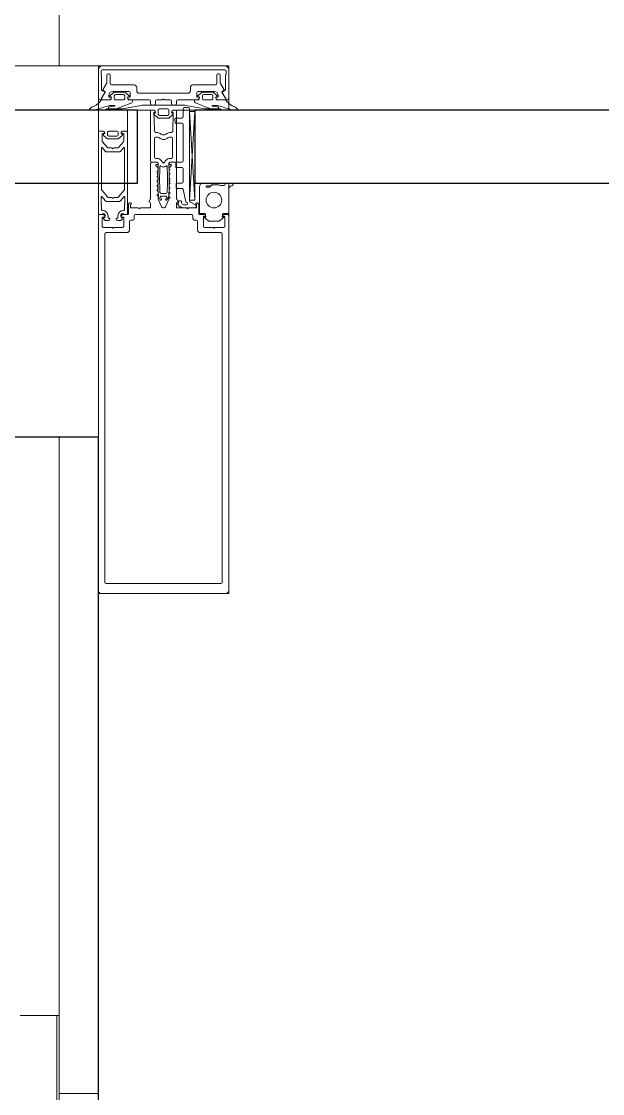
# Model space of a CAD drawing. Header units: millimetres. Extents: x 90978 to 295199, y -4084 to 97293.
# Drawn here: x 191725.3 to 191948.3, y 33769.2 to 34180.8 of the extents above; entities that cross this region are included whole.
import ezdxf

# ---------------------------------------------------------------- set-up
doc = ezdxf.new("R2010")
doc.units = ezdxf.units.MM
doc.header["$MEASUREMENT"] = 0
for name, color, linetype, lineweight in [('CSM-STL-XX-ZZ-M3-A-XXXX-00001_detached _19_04_21__rvt-1-Level 0$0$A-DETL-GENF', 7, 'CONTINUOUS', 9), ('CSM-STL-XX-ZZ-M3-A-XXXX-00001_detached _19_04_21__rvt-1-Level 0$0$A-GLAZ-CURT', 7, 'CONTINUOUS', 9), ('CSM-STL-XX-ZZ-M3-A-XXXX-00001_detached _19_04_21__rvt-1-Level 0$0$A-GLAZ-CWMG', 7, 'CONTINUOUS', 9), ('CSM-STL-XX-ZZ-M3-A-XXXX-00001_detached _19_04_21__rvt-1-Level 0$0$A-WALL', 7, 'CONTINUOUS', 9), ('CSM-STL-XX-ZZ-M3-A-XXXX-00001_detached _19_04_21__rvt-1-Level 0$0$I-WALL', 7, 'CONTINUOUS', 9)]:
    doc.layers.add(name, color=color, linetype=linetype, lineweight=lineweight)

msp = doc.modelspace()

# ---------------------------------------------------------------- linework, layer by layer
at = {"layer": 'CSM-STL-XX-ZZ-M3-A-XXXX-00001_detached _19_04_21__rvt-1-Level 0$0$A-DETL-GENF', "extrusion": (0, 0, -1)}
for p, q in [((191754.83, 34162.23), (191754.83, 34151.23)), ((191755.83, 34160.38), (191755.83, 34161.73)), ((191756.03, 34154.51), (191756.03, 34160.03)), ((191803.33, 34163.73), (191756.33, 34163.73)), ((191756.33, 34162.23), (191760.53, 34162.23)), ((191758.03, 34157.26), (191758.03, 34160.22)), ((191758.53, 34160.72), (191758.83, 34160.72)), ((191759.33, 34160.22), (191759.33, 34156.92)), ((191760.53, 34162.23), (191802.63, 34162.23)), ((191800.33, 34156.92), (191800.33, 34160.22)), ((191800.83, 34160.72), (191801.13, 34160.72)), ((191801.63, 34160.22), (191801.63, 34157.26)), ((191802.63, 34162.23), (191803.33, 34162.23)), ((191803.63, 34160.03), (191803.63, 34154.6)), ((191803.83, 34161.73), (191803.83, 34160.38)), ((191804.83, 34151.23), (191804.83, 34162.23)), ((191756.56, 34154.57), (191757.96, 34157.01)), ((191759.83, 34156.42), (191768.53, 34156.42)), ((191791.13, 34156.42), (191799.83, 34156.42)), ((191801.7, 34157.01), (191803.11, 34154.57)), ((191755.86, 34151.03), (191757.4, 34153.62)), ((191755.89, 34150.84), (191757.24, 34153.55)), ((191757.15, 34153.82), (191756.14, 34154.33)), ((191757.33, 34153.9), (191756.63, 34154.3)), ((191758.83, 34152.42), (191758.83, 34151.92)), ((191759.48, 34151.85), (191759.03, 34151.72)), ((191759.33, 34152.37), (191760.83, 34153.71)), ((191759.68, 34151.81), (191759.48, 34151.85)), ((191759.68, 34150.91), (191759.68, 34151.81)), ((191766.53, 34153.92), (191760.33, 34153.92)), ((191760.83, 34153.71), (191765.04, 34153.71)), ((191760.93, 34152.21), (191760.93, 34151.21)), ((191764.43, 34152.71), (191761.43, 34152.71)), ((191764.93, 34151.21), (191764.93, 34152.21)), ((191765.04, 34153.71), (191766.53, 34152.37)), ((191766.38, 34151.85), (191766.18, 34151.81)), ((191766.18, 34151.81), (191766.18, 34150.91)), ((191766.83, 34151.72), (191766.38, 34151.85)), ((191767.03, 34151.92), (191767.03, 34153.42)), ((191769.53, 34155.42), (191769.53, 34154.22)), ((191770.53, 34153.22), (191779.83, 34153.22)), ((191779.83, 34153.22), (191789.13, 34153.22)), ((191790.13, 34154.22), (191790.13, 34155.42)), ((191792.63, 34153.42), (191792.63, 34151.92)), ((191792.83, 34151.72), (191793.28, 34151.85)), ((191799.33, 34153.92), (191793.13, 34153.92)), ((191794.63, 34153.71), (191793.13, 34152.37)), ((191793.28, 34151.85), (191793.48, 34151.81)), ((191793.48, 34151.81), (191793.48, 34150.91)), ((191798.84, 34153.71), (191794.63, 34153.71)), ((191794.73, 34151.21), (191794.73, 34152.21)), ((191795.23, 34152.71), (191798.23, 34152.71)), ((191798.73, 34152.21), (191798.73, 34151.21)), ((191800.33, 34152.37), (191798.84, 34153.71)), ((191799.98, 34151.81), (191800.18, 34151.85)), ((191799.98, 34150.91), (191799.98, 34151.81)), ((191800.18, 34151.85), (191800.63, 34151.72)), ((191800.83, 34151.92), (191800.83, 34152.42)), ((191802.26, 34153.62), (191803.8, 34151.03)), ((191803.03, 34154.3), (191802.33, 34153.9)), ((191802.42, 34153.56), (191803.78, 34150.84)), ((191803.53, 34154.43), (191802.49, 34153.83)), ((191755.33, 34150.73), (191755.71, 34150.73)), ((191758.86, 34150.72), (191756.03, 34150.72)), ((191756.23, 34150.71), (191759.48, 34150.71)), ((191758.97, 34147.98), (191761.06, 34148.32)), ((191761.02, 34148.51), (191759.26, 34148.51)), ((191761.43, 34150.71), (191764.43, 34150.71)), ((191767.62, 34149.59), (191763.73, 34148.01)), ((191771.24, 34148.56), (191764.02, 34147.29)), ((191766.38, 34150.71), (191767.93, 34150.71)), ((191774.33, 34150.72), (191767.01, 34150.72)), ((191767.93, 34150.71), (191767.93, 34150.05)), ((191779.83, 34148.71), (191772.98, 34148.71)), ((191774.83, 34149.22), (191774.83, 34150.22)), ((191776.23, 34148.72), (191775.33, 34148.72)), ((191776.73, 34150.22), (191776.73, 34149.22)), ((191779.53, 34150.72), (191777.23, 34150.72)), ((191786.69, 34148.71), (191779.83, 34148.71)), ((191782.43, 34150.72), (191780.13, 34150.72)), ((191782.93, 34149.22), (191782.93, 34150.22)), ((191784.33, 34148.72), (191783.43, 34148.72)), ((191784.83, 34150.22), (191784.83, 34149.22)), ((191792.66, 34150.72), (191785.33, 34150.72)), ((191789.33, 34147.72), (191787.83, 34147.72)), ((191795.64, 34147.29), (191788.42, 34148.56)), ((191791.73, 34150.71), (191791.73, 34150.05)), ((191793.28, 34150.71), (191791.73, 34150.71)), ((191792.04, 34149.59), (191795.93, 34148.01)), ((191798.23, 34150.71), (191795.23, 34150.71)), ((191800.69, 34147.98), (191798.61, 34148.32)), ((191798.64, 34148.51), (191800.4, 34148.51)), ((191803.43, 34150.71), (191800.18, 34150.71)), ((191803.63, 34150.72), (191800.81, 34150.72)), ((191803.96, 34150.73), (191804.33, 34150.73)), ((191752.64, 34146.71), (191751.67, 34146.71)), ((191754.83, 34146.73), (191766.03, 34146.73)), ((191754.83, 34138.73), (191754.83, 34146.73)), ((191763.16, 34147.21), (191758.03, 34147.21)), ((191758.03, 34146.71), (191774.83, 34146.71)), ((191766.03, 34146.73), (191766.03, 34142.73)), ((191774.83, 34146.71), (191776.18, 34146.71)), ((191774.83, 34136.87), (191774.83, 34146.52)), ((191775.03, 34146.72), (191775.91, 34146.72)), ((191776.13, 34145.82), (191776.31, 34139.22)), ((191776.58, 34145.82), (191776.13, 34145.82)), ((191776.24, 34145.05), (191777.83, 34143.71)), ((191776.58, 34145.61), (191776.38, 34145.57)), ((191776.58, 34146.31), (191776.58, 34145.61)), ((191777.83, 34145.21), (191777.83, 34146.81)), ((191777.83, 34143.71), (191781.83, 34143.71)), ((191778.33, 34147.31), (191779.83, 34147.31)), ((191781.33, 34144.71), (191778.33, 34144.71)), ((191779.83, 34147.31), (191781.33, 34147.31)), ((191781.83, 34146.81), (191781.83, 34145.21)), ((191781.83, 34143.71), (191783.42, 34145.05)), ((191783.08, 34145.61), (191783.08, 34146.31)), ((191783.53, 34145.82), (191783.08, 34145.82)), ((191783.28, 34145.57), (191783.08, 34145.61)), ((191783.34, 34138.71), (191783.53, 34145.82)), ((191783.48, 34146.71), (191784.83, 34146.71)), ((191783.75, 34146.72), (191784.63, 34146.72)), ((191784.23, 34143.52), (191784.26, 34141.92)), ((191786.83, 34143.72), (191784.43, 34143.72)), ((191784.83, 34146.71), (191801.63, 34146.71)), ((191784.83, 34146.52), (191784.83, 34127.22)), ((191787.33, 34147.22), (191787.33, 34144.22)), ((191789.83, 34112.22), (191789.83, 34147.22)), ((191791.83, 34146.22), (191789.83, 34112.22)), ((191789.83, 34146.22), (191791.83, 34112.22)), ((191791.83, 34146.22), (191789.83, 34146.22)), ((191789.83, 34146.22), (191789.83, 34112.22)), ((191791.83, 34112.22), (191791.83, 34146.22)), ((191801.63, 34147.21), (191796.51, 34147.21)), ((191807.02, 34146.71), (191807.99, 34146.71)), ((191766.03, 34142.73), (191766.03, 34138.73)), ((191784.46, 34141.72), (191786.83, 34141.72)), ((191787.33, 34141.22), (191787.33, 34127.22)), ((191756.73, 34138.73), (191754.83, 34138.73)), ((191754.83, 34106.93), (191754.83, 34138.23)), ((191755.33, 34138.73), (191756.33, 34138.73)), ((191756.33, 34137.53), (191756.33, 34134.73)), ((191757.13, 34137.73), (191756.53, 34137.73)), ((191758.38, 34135.73), (191756.79, 34137.07)), ((191756.93, 34137.6), (191757.13, 34137.73)), ((191757.13, 34137.63), (191757.13, 34138.33)), ((191758.38, 34138.23), (191758.38, 34137.23)), ((191762.38, 34135.73), (191758.38, 34135.73)), ((191760.38, 34138.73), (191758.88, 34138.73)), ((191758.88, 34136.73), (191761.88, 34136.73)), ((191761.88, 34138.73), (191760.38, 34138.73)), ((191762.38, 34137.23), (191762.38, 34138.23)), ((191763.98, 34137.07), (191762.38, 34135.73)), ((191763.73, 34137.73), (191763.63, 34138.33)), ((191763.63, 34137.63), (191763.84, 34137.6)), ((191764.33, 34137.73), (191763.73, 34137.73)), ((191766.03, 34138.73), (191764.03, 34138.73)), ((191764.53, 34138.73), (191765.53, 34138.73)), ((191764.53, 34134.92), (191764.53, 34137.53)), ((191766.03, 34138.23), (191766.03, 34106.93)), ((191774.83, 34127.22), (191774.83, 34136.87)), ((191776.31, 34139.22), (191776.32, 34138.71)), ((191776.33, 34135.92), (191776.33, 34128.72)), ((191776.82, 34138.22), (191777.19, 34138.22)), ((191777.01, 34136.42), (191776.83, 34136.42)), ((191777.19, 34136.42), (191777.01, 34136.42)), ((191782.48, 34138.22), (191782.84, 34138.22)), ((191782.83, 34136.42), (191782.48, 34136.42)), ((191783.33, 34128.72), (191783.33, 34135.92)), ((191756.03, 34132.21), (191756.03, 34116.2)), ((191756.33, 34134.73), (191758.28, 34132.41)), ((191757.58, 34130.91), (191756.39, 34132.34)), ((191758.66, 34132.23), (191760.13, 34132.23)), ((191760.73, 34132.23), (191762.2, 34132.23)), ((191762.58, 34132.41), (191764.41, 34134.59)), ((191764.48, 34132.34), (191763.28, 34130.91)), ((191764.83, 34124.2), (191764.83, 34132.21)), ((191762.9, 34130.73), (191757.96, 34130.73)), ((191776.83, 34128.22), (191777.3, 34128.22)), ((191778.83, 34127.51), (191779.68, 34126.49)), ((191779.99, 34126.49), (191780.84, 34127.51)), ((191782.37, 34128.22), (191782.83, 34128.22)), ((191764.83, 34116.2), (191764.83, 34124.2)), ((191774.83, 34126.22), (191774.83, 34112.85)), ((191777.3, 34126.72), (191775.33, 34126.72)), ((191775.33, 34126.72), (191777.3, 34126.72)), ((191776.89, 34125.36), (191776.83, 34125.62)), ((191777.59, 34124.67), (191776.89, 34125.36)), ((191777.03, 34125.82), (191777.53, 34125.82)), ((191777.23, 34123.12), (191777.63, 34123.35)), ((191777.63, 34122.89), (191777.23, 34123.12)), ((191777.73, 34126.02), (191777.73, 34126.22)), ((191777.73, 34123.53), (191777.73, 34124.32)), ((191781.93, 34126.22), (191781.93, 34126.02)), ((191781.93, 34123.62), (191782.01, 34122.47)), ((191782.03, 34124.25), (191782.43, 34124.02)), ((191782.43, 34124.02), (191782.03, 34123.79)), ((191782.83, 34125.51), (191782.04, 34124.63)), ((191782.13, 34125.82), (191782.63, 34125.82)), ((191784.33, 34126.72), (191782.36, 34126.72)), ((191782.43, 34126.72), (191784.33, 34126.72)), ((191784.53, 34126.52), (191784.56, 34124.92)), ((191786.83, 34126.72), (191784.73, 34126.72)), ((191784.76, 34124.72), (191786.83, 34124.72)), ((191784.83, 34112.85), (191784.83, 34126.22)), ((191787.33, 34124.22), (191787.33, 34119.22)), ((191777.23, 34121.32), (191777.63, 34121.55)), ((191777.63, 34121.09), (191777.23, 34121.32)), ((191777.23, 34119.52), (191777.63, 34119.75)), ((191777.63, 34119.29), (191777.23, 34119.52)), ((191777.64, 34121.8), (191777.46, 34122.12)), ((191777.64, 34119.11), (191777.46, 34119.42)), ((191777.63, 34119.75), (191777.63, 34120.22)), ((191777.73, 34122.72), (191777.64, 34121.8)), ((191777.73, 34118.13), (191777.64, 34119.11)), ((191777.73, 34119.93), (191777.73, 34120.92)), ((191782.02, 34121.8), (191781.93, 34120.83)), ((191782.03, 34119.11), (191781.93, 34120.02)), ((191782.21, 34122.12), (191782.02, 34121.8)), ((191782.43, 34122.22), (191782.03, 34121.99)), ((191782.03, 34120.65), (191782.43, 34120.42)), ((191782.43, 34120.42), (191782.03, 34120.19)), ((191782.03, 34120.19), (191782.03, 34119.75)), ((191782.21, 34119.42), (191782.03, 34119.11)), ((191782.03, 34118.85), (191782.43, 34118.62)), ((191782.13, 34122.4), (191782.43, 34122.22)), ((191756.1, 34116.01), (191758.28, 34113.41)), ((191762.58, 34113.41), (191764.76, 34116.01)), ((191777.23, 34117.72), (191777.63, 34117.95)), ((191777.63, 34117.49), (191777.23, 34117.72)), ((191777.23, 34115.92), (191777.63, 34116.15)), ((191777.63, 34115.69), (191777.23, 34115.92)), ((191777.73, 34116.33), (191777.73, 34117.32)), ((191777.73, 34114.53), (191777.73, 34115.52)), ((191778.95, 34114.72), (191779.83, 34114.72)), ((191779.83, 34114.72), (191780.71, 34114.72)), ((191781.93, 34118.22), (191781.93, 34117.23)), ((191781.93, 34116.42), (191781.93, 34115.43)), ((191782.43, 34118.62), (191782.03, 34118.39)), ((191782.03, 34117.05), (191782.43, 34116.82)), ((191782.43, 34116.82), (191782.03, 34116.59)), ((191782.03, 34115.25), (191782.43, 34115.02)), ((191782.43, 34115.02), (191782.03, 34114.79)), ((191784.67, 34118.52), (191784.7, 34116.92)), ((191786.83, 34118.72), (191784.87, 34118.72)), ((191784.9, 34116.72), (191786.83, 34116.72)), ((191787.32, 34116.33), (191788.34, 34111.64)), ((191793.63, 34107.13), (191793.63, 34117.23)), ((191795.13, 34118.73), (191797.91, 34118.73)), ((191797.91, 34117.73), (191796.48, 34117.73)), ((191796.48, 34117.23), (191797.41, 34117.23)), ((191799.23, 34118.13), (191800.53, 34118.13)), ((191801.59, 34117.83), (191803.03, 34117.83)), ((191803.53, 34118.74), (191806.01, 34118.74)), ((191803.53, 34118.33), (191803.53, 34118.74)), ((191804.83, 34116.27), (191804.83, 34107.13)), ((191755.83, 34113.45), (191755.83, 34110.79)), ((191757.58, 34111.91), (191756.19, 34113.57)), ((191762.9, 34111.73), (191757.96, 34111.73)), ((191758.66, 34113.23), (191760.13, 34113.23)), ((191760.73, 34113.23), (191762.2, 34113.23)), ((191764.68, 34113.57), (191763.28, 34111.91)), ((191765.03, 34110.79), (191765.03, 34113.45)), ((191766.7, 34111.05), (191766.42, 34110.65)), ((191767.22, 34110.4), (191767.36, 34110.59)), ((191774.76, 34112.6), (191774.26, 34111.72)), ((191774.43, 34111.42), (191774.63, 34111.42)), ((191774.83, 34111.22), (191774.83, 34109.42)), ((191777.23, 34114.12), (191777.63, 34114.35)), ((191777.63, 34113.89), (191777.23, 34114.12)), ((191777.84, 34113.63), (191777.73, 34112.78)), ((191778.91, 34109.84), (191777.77, 34112.59)), ((191778.58, 34112.35), (191777.84, 34113.63)), ((191778.62, 34113.44), (191779.02, 34112.58)), ((191780.86, 34113.72), (191778.8, 34113.72)), ((191780.64, 34112.58), (191781.05, 34113.44)), ((191781.89, 34112.59), (191780.76, 34109.84)), ((191781.83, 34113.63), (191781.09, 34112.35)), ((191781.93, 34114.62), (191781.83, 34113.63)), ((191782.03, 34113.45), (191782.43, 34113.22)), ((191782.43, 34113.22), (191782.03, 34112.99)), ((191784.83, 34109.42), (191784.83, 34111.22)), ((191785.41, 34111.72), (191784.9, 34112.6)), ((191785.03, 34111.42), (191785.23, 34111.42)), ((191785.53, 34111.72), (191785.53, 34110.92)), ((191786.53, 34111.92), (191785.73, 34111.92)), ((191786.73, 34111.22), (191786.73, 34111.72)), ((191788.62, 34111.29), (191788.85, 34111.19)), ((191789.83, 34112.22), (191791.83, 34112.22)), ((191792.06, 34110.46), (191790.41, 34111.23)), ((191792.3, 34110.59), (191792.44, 34110.4)), ((191793.24, 34110.65), (191792.96, 34111.05)), ((191755.87, 34106.75), (191755.03, 34106.73)), ((191756.36, 34106.72), (191755.33, 34106.72)), ((191756.55, 34106.99), (191755.87, 34106.75)), ((191756.03, 34110.45), (191756.03, 34108.43)), ((191756.23, 34108.23), (191756.53, 34108.23)), ((191765.07, 34106.73), (191764.32, 34106.99)), ((191764.33, 34108.23), (191764.63, 34108.23)), ((191766.13, 34106.72), (191764.51, 34106.72)), ((191764.83, 34108.43), (191764.83, 34110.45)), ((191765.83, 34106.73), (191765.07, 34106.73)), ((191766.33, 34110.36), (191766.33, 34106.92)), ((191767.13, 34109.42), (191767.13, 34110.11)), ((191770.28, 34109.22), (191767.33, 34109.22)), ((191769.03, 34106.72), (191779.83, 34106.72)), ((191774.63, 34109.22), (191770.88, 34109.22)), ((191779.83, 34106.72), (191785.23, 34106.72)), ((191788.78, 34109.22), (191785.03, 34109.22)), ((191785.23, 34106.72), (191790.63, 34106.72)), ((191788.68, 34110.42), (191787.53, 34110.42)), ((191787.8, 34109.22), (191791.78, 34109.22)), ((191792.33, 34109.22), (191789.38, 34109.22)), ((191792.53, 34110.11), (191792.53, 34109.42)), ((191793.33, 34106.92), (191793.33, 34110.36)), ((191795.16, 34106.72), (191793.53, 34106.72)), ((191795.53, 34107.13), (191793.63, 34107.13)), ((191795.93, 34106.09), (191795.93, 34106.73)), ((191802.43, 34106.09), (191802.43, 34106.73)), ((191804.83, 34107.13), (191802.83, 34107.13)), ((191804.33, 34106.72), (191803.31, 34106.72)), ((191754.83, 34106.22), (191754.83, 34094.05)), ((191756.33, 34102.22), (191756.33, 34105.52)), ((191756.53, 34105.72), (191757.13, 34105.72)), ((191757.43, 34104.33), (191756.91, 34104.94)), ((191757.27, 34105.58), (191757.41, 34106.23)), ((191758.68, 34104.33), (191757.43, 34104.33)), ((191758.53, 34106.23), (191758.53, 34105.43)), ((191758.73, 34105.23), (191758.98, 34105.23)), ((191759.18, 34105.03), (191759.18, 34104.83)), ((191761.68, 34104.83), (191761.68, 34105.03)), ((191761.88, 34105.23), (191762.13, 34105.23)), ((191763.43, 34104.33), (191762.18, 34104.33)), ((191762.33, 34105.43), (191762.33, 34106.23)), ((191763.96, 34104.94), (191763.43, 34104.33)), ((191763.45, 34106.23), (191763.6, 34105.58)), ((191763.73, 34105.72), (191764.33, 34105.72)), ((191764.53, 34105.52), (191764.53, 34102.22)), ((191766.73, 34100.72), (191766.73, 34104.02)), ((191767.23, 34104.52), (191768.03, 34104.52)), ((191768.53, 34105.02), (191768.53, 34106.22)), ((191791.13, 34106.22), (191791.13, 34105.02)), ((191791.63, 34104.52), (191792.43, 34104.52)), ((191792.93, 34104.02), (191792.93, 34100.72)), ((191795.13, 34102.22), (191795.13, 34105.52)), ((191797.18, 34104.13), (191795.14, 34105.85)), ((191795.93, 34106.09), (191795.33, 34106.09)), ((191795.33, 34105.72), (191795.93, 34105.72)), ((191801.18, 34104.13), (191797.18, 34104.13)), ((191801.18, 34104.13), (191803.23, 34105.85)), ((191802.78, 34105.47), (191801.18, 34104.13)), ((191802.43, 34106.09), (191803.03, 34106.09)), ((191802.53, 34105.72), (191803.13, 34105.72)), ((191803.33, 34105.52), (191803.33, 34102.22)), ((191804.83, 34094.05), (191804.83, 34106.22)), ((191760.13, 34101.72), (191756.83, 34101.72)), ((191757.33, 34094.05), (191757.33, 34099.22)), ((191757.83, 34099.72), (191765.73, 34099.72)), ((191764.03, 34101.72), (191760.73, 34101.72)), ((191793.93, 34099.72), (191801.83, 34099.72)), ((191798.93, 34101.72), (191795.63, 34101.72)), ((191802.83, 34101.72), (191799.53, 34101.72)), ((191802.33, 34099.22), (191802.33, 34094.05)), ((191754.83, 33972.93), (191754.83, 34094.05)), ((191757.33, 33972.93), (191757.33, 34094.05)), ((191802.33, 34094.05), (191802.33, 33972.93)), ((191804.83, 33972.93), (191804.83, 34094.05)), ((191754.83, 33962.23), (191754.83, 33972.92)), ((191757.33, 33972.92), (191757.33, 33965.53)), ((191802.33, 33965.53), (191802.33, 33972.92)), ((191804.83, 33972.92), (191804.83, 33962.23)), ((191757.83, 33965.03), (191801.83, 33965.03)), ((191803.83, 33961.23), (191755.83, 33961.23))]:
    msp.add_line(p, q, dxfattribs=at)
msp.add_circle((-191799.18, 34112.23), 3, dxfattribs=at)
for centre, radius, start, end in [((-191756.33, 34162.23), 1.5, 0, 90), ((-191756.33, 34161.73), 0.5, 0, 90), ((-191756.03, 34160.38), 0.2, 300, 0), ((-191755.83, 34160.03), 0.2, 120, 180), ((-191758.53, 34160.22), 0.5, 0, 90), ((-191758.83, 34160.22), 0.5, 90, 180), ((-191800.83, 34160.22), 0.5, 0, 90), ((-191801.13, 34160.22), 0.5, 90, 180), ((-191803.33, 34162.23), 1.5, 90, 180), ((-191803.33, 34161.73), 0.5, 90, 180), ((-191803.83, 34160.03), 0.2, 0, 60.0066), ((-191803.63, 34160.38), 0.2, 180, 240.0066), ((-191757.53, 34157.26), 0.5, 180, 210), ((-191759.83, 34156.92), 0.5, 270, 0), ((-191768.53, 34155.42), 1, 90, 180), ((-191791.13, 34155.42), 1, 0, 90), ((-191799.83, 34156.92), 0.5, 180, 270), ((-191802.13, 34157.26), 0.5, 330, 0), ((-191756.23, 34154.51), 0.2, 296.565, 0), ((-191756.73, 34154.47), 0.2, 300, 30), ((-191757.06, 34153.64), 0.2, 116.565, 206.565), ((-191757.23, 34153.72), 0.2, 120, 210.7437), ((-191760.33, 34152.42), 1.5, 0, 90), ((-191759.03, 34151.92), 0.2, 270, 0), ((-191759.53, 34152.14), 0.3, 280, 48), ((-191759.63, 34151.52), 0.2, 90.0001, 194.4775), ((-191761.43, 34152.21), 0.5, 0, 90), ((-191764.43, 34152.21), 0.5, 90, 180), ((-191766.23, 34151.52), 0.2, 345.5225, 89.9999), ((-191766.33, 34152.14), 0.3, 132, 259.9999), ((-191766.53, 34153.42), 0.5, 90, 180), ((-191766.83, 34151.92), 0.2, 180, 270), ((-191770.53, 34154.22), 1, 270, 0), ((-191789.13, 34154.22), 1, 180, 270), ((-191793.13, 34153.42), 0.5, 0, 90), ((-191792.83, 34151.92), 0.2, 270, 0), ((-191793.33, 34152.14), 0.3, 280, 48), ((-191793.43, 34151.52), 0.2, 90.0001, 194.4775), ((-191795.23, 34152.21), 0.5, 0, 90), ((-191798.23, 34152.21), 0.5, 90, 180), ((-191799.33, 34152.42), 1.5, 90, 180), ((-191800.03, 34151.52), 0.2, 345.5225, 89.9999), ((-191800.13, 34152.14), 0.3, 132, 259.9999), ((-191800.63, 34151.92), 0.2, 180, 270), ((-191802.43, 34153.72), 0.2, 329.2563, 60), ((-191802.59, 34153.65), 0.2, 333.4345, 59.9992), ((-191802.93, 34154.47), 0.2, 150, 240), ((-191803.43, 34154.6), 0.2, 180, 239.9992), ((-191753.2, 34146.12), 2, 28.9338, 70.052), ((-191750.13, 34154.58), 7, 215.5761, 250.052), ((-191742.39, 34191.52), 46, 249.8563, 256.6793), ((-191755.33, 34151.23), 0.5, 270, 0), ((-191755.71, 34150.93), 0.2, 206.565, 270), ((-191756.03, 34150.92), 0.2, 270, 30.7437), ((-191756.23, 34150.21), 0.5, 35.5761, 90), ((-191759.26, 34145.51), 3, 69.8563, 90), ((-191759.12, 34147.61), 0.4, 270, 68.1713), ((-191758.86, 34151.72), 1, 194.4775, 270), ((-191759.48, 34150.91), 0.2, 180, 270), ((-191761.43, 34151.21), 0.5, 315, 0), ((-191761.02, 34148.41), 0.1, 90, 248.1714), ((-191761.43, 34151.21), 0.5, 270, 315), ((-191760.01, 34155.8), 8.63, 244.4231, 260.1615), ((-191764.43, 34151.21), 0.5, 180, 270), ((-191767.01, 34151.72), 1, 270, 345.5225), ((-191766.38, 34150.91), 0.2, 270, 0), ((-191767.43, 34150.05), 0.5, 180, 247.9638), ((-191772.98, 34138.71), 10, 80, 90), ((-191774.33, 34150.22), 0.5, 90, 180), ((-191775.33, 34149.22), 0.5, 270, 0), ((-191776.23, 34149.22), 0.5, 180, 270), ((-191777.23, 34150.22), 0.5, 0, 90), ((-191779.83, 34150.72), 0.3, 360, 90), ((-191779.83, 34150.72), 0.3, 90, 180), ((-191782.43, 34150.22), 0.5, 90, 180), ((-191783.43, 34149.22), 0.5, 270, 0), ((-191784.33, 34149.22), 0.5, 180, 270), ((-191785.33, 34150.22), 0.5, 0, 90), ((-191786.69, 34138.71), 10, 90, 100), ((-191787.83, 34147.22), 0.5, 0, 90), ((-191789.33, 34147.22), 0.5, 90, 180), ((-191792.23, 34150.05), 0.5, 292.0362, 0), ((-191792.66, 34151.72), 1, 194.4775, 270), ((-191793.28, 34150.91), 0.2, 180, 270), ((-191795.23, 34151.21), 0.5, 270, 0), ((-191799.66, 34155.8), 8.63, 279.8385, 295.5769), ((-191798.23, 34151.21), 0.5, 225, 270), ((-191798.64, 34148.41), 0.1, 291.8289, 90), ((-191798.23, 34151.21), 0.5, 180, 224.9999), ((-191800.81, 34151.72), 1, 270, 345.5225), ((-191800.18, 34150.91), 0.2, 270, 0), ((-191800.4, 34145.51), 3, 90, 110.1437), ((-191800.54, 34147.61), 0.4, 111.8287, 270), ((-191817.27, 34191.52), 46, 283.3207, 290.1437), ((-191803.43, 34150.21), 0.5, 90, 144.4239), ((-191803.63, 34150.92), 0.2, 149.2563, 270), ((-191803.96, 34150.93), 0.2, 270, 333.4345), ((-191809.53, 34154.58), 7, 289.948, 324.4239), ((-191804.33, 34151.23), 0.5, 180, 270), ((-191806.46, 34146.12), 2, 109.948, 151.0662), ((-191751.67, 34146.96), 0.25, 270, 28.9338), ((-191752.64, 34148.21), 1.5, 256.6793, 270), ((-191758.03, 34147.01), 0.2, 360, 90), ((-191758.03, 34146.91), 0.2, 270, 0), ((-191760.01, 34155.8), 8.63, 260.1615, 275.8999), ((-191763.16, 34152.21), 5, 260, 270), ((-191775.03, 34146.52), 0.2, 0, 90), ((-191775.91, 34145.82), 0.9, 90, 163.3984), ((-191776.43, 34145.28), 0.3, 310, 79.9999), ((-191776.18, 34146.31), 0.4, 90, 180), ((-191776.58, 34146.02), 0.2, 180, 270), ((-191778.33, 34146.81), 0.5, 0, 90), ((-191778.33, 34145.21), 0.5, 270, 0), ((-191781.33, 34146.81), 0.5, 90, 180), ((-191781.33, 34145.21), 0.5, 180, 270), ((-191783.08, 34146.02), 0.2, 270, 0), ((-191783.75, 34145.82), 0.9, 16.6016, 90), ((-191783.48, 34146.31), 0.4, 0, 90), ((-191783.23, 34145.28), 0.3, 100.0001, 230), ((-191784.43, 34143.52), 0.2, 359, 90), ((-191784.63, 34146.52), 0.2, 90, 180), ((-191786.83, 34144.22), 0.5, 180, 270), ((-191796.51, 34152.21), 5, 270, 280), ((-191799.66, 34155.8), 8.63, 264.1001, 279.8385), ((-191801.63, 34147.01), 0.2, 90, 180), ((-191801.63, 34146.91), 0.2, 180, 270), ((-191807.02, 34148.21), 1.5, 270, 283.3207), ((-191807.99, 34146.96), 0.25, 151.0662, 270), ((-191784.46, 34141.92), 0.2, 270, 359), ((-191786.83, 34141.22), 0.5, 90, 180), ((-191755.33, 34138.23), 0.5, 0, 90), ((-191756.33, 34137.7), 1.03, 89.8537, 164.2368), ((-191756.53, 34137.53), 0.2, 0, 90), ((-191756.98, 34137.3), 0.3, 310, 80), ((-191756.73, 34138.33), 0.4, 90, 180), ((-191757.13, 34137.93), 0.2, 165.5225, 269.9999), ((-191758.88, 34138.23), 0.5, 0, 90), ((-191758.88, 34137.23), 0.5, 270, 0), ((-191761.88, 34138.23), 0.5, 90, 180), ((-191761.88, 34137.23), 0.5, 180, 270), ((-191763.73, 34137.93), 0.2, 270.0001, 14.4775), ((-191764.53, 34137.7), 1.03, 15.7632, 90.1463), ((-191764.03, 34138.33), 0.4, 360, 90), ((-191763.78, 34137.3), 0.3, 99.9999, 230), ((-191764.33, 34137.53), 0.2, 90, 180), ((-191765.53, 34138.23), 0.5, 90, 135), ((-191765.53, 34138.23), 0.5, 135, 180), ((-191776.82, 34138.72), 0.5, 270, 358.4904), ((-191776.83, 34135.92), 0.5, 0, 90), ((-191777.19, 34136.22), 2, 90, 131.4097), ((-191777.19, 34134.42), 2, 90, 131.4097), ((-191779.83, 34139.22), 2, 270.0042, 311.4097), ((-191779.83, 34137.42), 2, 270.0042, 311.4097), ((-191779.83, 34139.22), 2, 228.5904, 270.0043), ((-191779.83, 34137.42), 2, 228.5904, 270.0043), ((-191782.48, 34136.22), 2, 48.5904, 90), ((-191782.48, 34134.42), 2, 48.5904, 90), ((-191782.83, 34135.92), 0.5, 90, 180), ((-191782.84, 34138.72), 0.5, 181.5074, 270), ((-191756.23, 34132.21), 0.2, 0, 140), ((-191758.66, 34132.73), 0.5, 270, 320), ((-191760.43, 34132.23), 0.3, 180, 0), ((-191762.2, 34132.73), 0.5, 220, 270), ((-191764.03, 34134.92), 0.5, 180, 220), ((-191764.63, 34132.21), 0.2, 40, 180), ((-191757.96, 34131.23), 0.5, 270, 320), ((-191762.9, 34131.23), 0.5, 220, 270), ((-191775.33, 34127.22), 0.5, 270, 0), ((-191776.83, 34128.72), 0.5, 315, 0), ((-191776.83, 34128.72), 0.5, 270, 315), ((-191777.3, 34126.22), 2, 90, 140), ((-191782.37, 34126.22), 2, 40, 90), ((-191782.83, 34128.72), 0.5, 180, 270), ((-191784.33, 34127.22), 0.5, 180, 270), ((-191786.83, 34127.22), 0.5, 180, 270), ((-191775.33, 34126.22), 0.5, 0, 90), ((-191777.03, 34125.62), 0.2, 360, 90), ((-191777.23, 34126.22), 0.5, 90, 180), ((-191777.3, 34126.22), 0.5, 90, 183.2381), ((-191777.53, 34126.02), 0.2, 180, 270), ((-191777.23, 34124.32), 0.5, 135, 180), ((-191777.53, 34123.53), 0.2, 180, 239.9999), ((-191883.35, 34120.22), 105.72, 1.2165, 3.2381), ((-191883.36, 34120.22), 105.03, 357.2582, 2.6873), ((-191778.65, 34125.14), 0.2, 2.6873, 65.6339), ((-191778.65, 34125.14), 0.2, 65.6341, 128.5808), ((-191779.83, 34126.62), 1.7, 269.9999, 308.5808), ((-191779.83, 34126.62), 0.2, 269.9998, 320), ((-191779.83, 34126.62), 0.2, 220, 270.0002), ((-191779.83, 34126.62), 1.7, 231.4193, 270.0001), ((-191781.02, 34125.14), 0.2, 51.4193, 177.3127), ((-191676.31, 34120.22), 105.03, 177.3127, 182.7418), ((-191782.36, 34126.22), 0.5, 356.762, 90), ((-191676.3, 34120.22), 105.73, 176.762, 178.7834), ((-191782.13, 34124.43), 0.2, 300.0001, 21.156), ((-191782.43, 34126.22), 0.5, 0, 90), ((-191782.13, 34126.02), 0.2, 270, 0), ((-191782.13, 34123.62), 0.2, 0, 60), ((-191782.63, 34125.62), 0.2, 90, 180), ((-191784.33, 34126.22), 0.5, 90, 180), ((-191784.73, 34126.52), 0.2, 359, 90), ((-191784.76, 34124.92), 0.2, 270, 359), ((-191786.83, 34124.22), 0.5, 90, 180), ((-191777.63, 34122.22), 0.2, 359.9994, 59.9994), ((-191777.63, 34119.52), 0.2, 0, 60), ((-191777.53, 34122.72), 0.2, 120, 180), ((-191883.36, 34120.22), 105.73, 0, 0.856), ((-191777.53, 34121.73), 0.2, 180, 239.9999), ((-191777.53, 34120.92), 0.2, 120, 180), ((-191777.53, 34119.93), 0.2, 180, 239.656), ((-191777.53, 34119.12), 0.2, 120, 180), ((-191883.36, 34120.22), 105.73, 356.4226, 359.3983), ((-191676.3, 34120.22), 105.73, 180.6016, 183.5774), ((-191782.13, 34122.63), 0.2, 300, 360), ((-191782.13, 34121.82), 0.2, 0, 60), ((-191782.13, 34120.83), 0.2, 300.0001, 360), ((-191782.13, 34120.02), 0.2, 0, 60), ((-191782.13, 34119.03), 0.2, 300.0001, 360), ((-191676.3, 34120.22), 105.73, 179.144, 180), ((-191782.03, 34122.22), 0.2, 119.9999, 179.9992), ((-191782.03, 34119.52), 0.2, 120, 180), ((-191786.83, 34119.22), 0.5, 180, 270), ((-191756.33, 34116.2), 0.3, 320, 0), ((-191764.53, 34116.2), 0.3, 180, 220), ((-191777.53, 34118.13), 0.2, 180, 239.9999), ((-191777.53, 34117.32), 0.2, 120, 180), ((-191777.53, 34116.33), 0.2, 180, 239.9999), ((-191777.53, 34115.52), 0.2, 120, 180), ((-191778.95, 34115.22), 0.5, 270, 357.2582), ((-191780.71, 34115.22), 0.5, 182.7418, 270), ((-191782.13, 34118.22), 0.2, 0, 60), ((-191782.13, 34117.23), 0.2, 300.0001, 0), ((-191782.13, 34116.42), 0.2, 0, 60), ((-191782.13, 34115.43), 0.2, 300.0001, 0), ((-191782.13, 34114.62), 0.2, 0, 60), ((-191784.87, 34118.52), 0.2, 359, 90), ((-191784.9, 34116.92), 0.2, 270, 359), ((-191786.83, 34116.22), 0.5, 90, 167.698), ((-191795.13, 34117.23), 1.5, 0, 90), ((-191796.48, 34117.48), 0.25, 270, 90), ((-191797.41, 34117.53), 0.3, 217.4952, 270), ((-191799.23, 34116.13), 2, 37.4952, 90), ((-191797.91, 34118.23), 0.5, 90, 270), ((-191800.53, 34116.13), 2, 90, 121.7883), ((-191803.03, 34118.33), 0.5, 180, 270), ((-191806.33, 34116.27), 1.5, 0, 80.6077), ((-191806.01, 34118.24), 0.5, 90, 260.6077), ((-191756.03, 34113.45), 0.2, 0, 140), ((-191756.03, 34110.79), 0.2, 300, 0), ((-191755.83, 34110.45), 0.2, 120, 180), ((-191757.96, 34112.23), 0.5, 270, 320), ((-191758.66, 34113.73), 0.5, 270, 320), ((-191760.43, 34113.23), 0.3, 180, 0), ((-191762.2, 34113.73), 0.5, 220, 270), ((-191762.9, 34112.23), 0.5, 220, 270), ((-191764.83, 34113.45), 0.2, 40, 180), ((-191765.03, 34110.45), 0.2, 0, 60), ((-191764.83, 34110.79), 0.2, 180, 240), ((-191766.83, 34110.36), 0.5, 0, 35), ((-191767.03, 34110.82), 0.4, 35, 90.0002), ((-191767.03, 34110.82), 0.4, 90.0002, 214.9998), ((-191774.43, 34111.62), 0.2, 270, 30), ((-191774.33, 34112.85), 0.5, 180, 210), ((-191777.53, 34114.53), 0.2, 180, 239.9999), ((-191777.53, 34113.72), 0.2, 120, 180), ((-191778.23, 34112.78), 0.5, 337.5, 360), ((-191778.79, 34112.47), 0.25, 270.0001, 330), ((-191778.8, 34113.52), 0.2, 335, 90), ((-191778.79, 34112.47), 0.25, 180, 270), ((-191780.87, 34112.47), 0.25, 270, 0), ((-191780.86, 34113.52), 0.2, 90, 205), ((-191780.87, 34112.47), 0.25, 210, 270.0001), ((-191781.43, 34112.78), 0.5, 180.0003, 202.5), ((-191782.13, 34113.63), 0.2, 300.0001, 360), ((-191782.13, 34112.82), 0.2, 0.0002, 60), ((-191785.33, 34112.85), 0.5, 330, 0), ((-191785.03, 34111.22), 0.2, 0, 90), ((-191785.43, 34110.72), 0.2, 327.6077, 90.0001), ((-191785.23, 34111.62), 0.2, 150, 270), ((-191787.8, 34112.22), 3, 270, 327.6077), ((-191785.73, 34111.72), 0.2, 0, 90), ((-191786.53, 34111.72), 0.2, 90, 180), ((-191787.53, 34111.22), 0.8, 270, 0), ((-191788.83, 34111.75), 0.5, 294.9999, 347.698), ((-191788.68, 34110.82), 0.4, 114.9999, 270), ((-191790.83, 34112.14), 1, 295, 359.9999), ((-191792.63, 34110.82), 0.4, 325, 90), ((-191792.63, 34110.82), 0.4, 90, 144.9999), ((-191792.83, 34110.36), 0.5, 144.9999, 180), ((-191755.03, 34106.93), 0.2, 270, 0), ((-191755.33, 34106.22), 0.5, 0, 90), ((-191756.23, 34108.43), 0.2, 270, 0), ((-191756.36, 34105.72), 1, 90, 165.5225), ((-191756.53, 34106.23), 2, 90, 180), ((-191756.77, 34106.37), 0.659, 69.9999, 193.0144), ((-191764.33, 34106.23), 2, 0, 90), ((-191764.09, 34106.37), 0.659, 346.9856, 109.9999), ((-191764.51, 34105.72), 1, 14.4775, 90), ((-191764.63, 34108.43), 0.2, 180, 270), ((-191765.83, 34106.93), 0.2, 180, 270), ((-191766.13, 34106.92), 0.2, 180, 270), ((-191767.63, 34110.11), 0.5, 0, 34.9998), ((-191767.33, 34109.42), 0.2, 270, 0), ((-191769.03, 34106.22), 0.5, 0, 90), ((-191770.58, 34109.22), 0.3, 180, 0), ((-191774.63, 34109.42), 0.2, 180, 270), ((-191779.83, 34110.22), 1, 270, 337.5), ((-191779.83, 34110.22), 1, 202.5, 270), ((-191785.03, 34109.42), 0.2, 270, 0), ((-191789.08, 34109.22), 0.3, 180, 0), ((-191790.63, 34106.22), 0.5, 90, 180), ((-191791.78, 34109.87), 0.65, 115, 270), ((-191792.33, 34109.42), 0.2, 180, 270), ((-191792.03, 34110.11), 0.5, 145, 180), ((-191793.53, 34106.92), 0.2, 270, 0), ((-191795.16, 34105.72), 1, 90, 165.5225), ((-191795.53, 34106.73), 0.4, 90, 180), ((-191803.31, 34105.72), 1, 14.4775, 90), ((-191802.83, 34106.73), 0.4, 0, 90), ((-191802.83, 34106.73), 0.4, 0, 90), ((-191804.33, 34106.22), 0.5, 90, 180), ((-191756.53, 34105.52), 0.2, 0, 90), ((-191757.13, 34105.13), 0.3, 318.8879, 83.122), ((-191757.07, 34105.63), 0.2, 193.0144, 263.122), ((-191757.13, 34105.92), 0.2, 165.5225, 270), ((-191758.73, 34105.43), 0.2, 270, 0), ((-191758.68, 34104.83), 0.5, 180, 270), ((-191758.98, 34105.03), 0.2, 90, 180), ((-191761.88, 34105.03), 0.2, 0, 90), ((-191762.18, 34104.83), 0.5, 270, 0), ((-191762.13, 34105.43), 0.2, 180, 270), ((-191763.73, 34105.92), 0.2, 270, 14.4775), ((-191763.79, 34105.63), 0.2, 276.878, 346.9856), ((-191763.73, 34105.13), 0.3, 96.878, 221.1121), ((-191764.33, 34105.52), 0.2, 90, 180), ((-191767.23, 34104.02), 0.5, 0, 90), ((-191768.03, 34105.02), 0.5, 180, 270), ((-191791.63, 34105.02), 0.5, 270, 0), ((-191792.43, 34104.02), 0.5, 90, 180), ((-191795.33, 34105.89), 0.2, 349.1589, 90), ((-191795.33, 34105.52), 0.2, 0, 90), ((-191795.93, 34105.92), 0.2, 165.5225, 270), ((-191802.53, 34105.92), 0.2, 270, 14.4775), ((-191803.03, 34105.89), 0.2, 90, 190.8411), ((-191803.13, 34105.52), 0.2, 90, 180), ((-191756.83, 34102.22), 0.5, 270, 0), ((-191757.83, 34099.22), 0.5, 0, 90), ((-191760.43, 34101.72), 0.3, 180, 0), ((-191764.03, 34102.22), 0.5, 180, 270), ((-191765.73, 34100.72), 1, 180, 270), ((-191793.93, 34100.72), 1, 270, 0), ((-191795.63, 34102.22), 0.5, 270, 0), ((-191799.23, 34101.72), 0.3, 180, 0), ((-191801.83, 34099.22), 0.5, 90, 180), ((-191802.83, 34102.22), 0.5, 180, 270), ((-191757.83, 33965.53), 0.5, 270, 0), ((-191801.83, 33965.53), 0.5, 180, 270), ((-191755.83, 33962.23), 1, 270, 0), ((-191803.83, 33962.23), 1, 180, 270)]:
    msp.add_arc(centre, radius, start, end, dxfattribs=at)
at = {"layer": 'CSM-STL-XX-ZZ-M3-A-XXXX-00001_detached _19_04_21__rvt-1-Level 0$0$A-GLAZ-CURT', "lineweight": 30}
for p, q in [((191769.83, 34146.73), (191639.33, 34146.73)), ((191769.83, 34118.73), (191769.83, 34146.73)), ((191980.63, 34146.73), (191791.83, 34146.73)), ((191791.83, 34146.73), (191791.83, 34118.73)), ((191639.33, 34118.73), (191769.83, 34118.73)), ((191791.83, 34118.73), (191980.63, 34118.73))]:
    msp.add_line(p, q, dxfattribs=at)
at = {"layer": 'CSM-STL-XX-ZZ-M3-A-XXXX-00001_detached _19_04_21__rvt-1-Level 0$0$A-GLAZ-CWMG'}
msp.add_line((191652.33, 34163.73), (191754.83, 34163.73), dxfattribs=at)
at = {"layer": 'CSM-STL-XX-ZZ-M3-A-XXXX-00001_detached _19_04_21__rvt-1-Level 0$0$A-GLAZ-CWMG', "lineweight": 20}
for p, q in [((191804.83, 34163.73), (191754.83, 34163.73)), ((191754.83, 34163.73), (191754.83, 33961.23)), ((191804.83, 34146.73), (191804.83, 34163.73)), ((191791.83, 34118.73), (191791.83, 34146.73)), ((191791.83, 34146.73), (191804.83, 34146.73)), ((191804.83, 34118.73), (191791.83, 34118.73)), ((191804.83, 33961.23), (191804.83, 34118.73)), ((191754.83, 33961.23), (191804.83, 33961.23))]:
    msp.add_line(p, q, dxfattribs=at)
at = {"layer": 'CSM-STL-XX-ZZ-M3-A-XXXX-00001_detached _19_04_21__rvt-1-Level 0$0$A-WALL'}
for p, q in [((191739.83, 35000.23), (191739.83, 34163.73)), ((191739.83, 34021.23), (191739.83, 33799.23)), ((191724.83, 33799.23), (191738.83, 33799.23)), ((191738.83, 33799.23), (191739.83, 33799.23)), ((191738.83, 33769.23), (191738.83, 33799.23)), ((191739.83, 33784.23), (191739.83, 33799.23)), ((191739.83, 33799.23), (191739.83, 33784.23)), ((191739.83, 33769.23), (191739.83, 33784.23)), ((191738.83, 28463.23), (191738.83, 33769.23)), ((191754.83, 33769.23), (191739.83, 33769.23)), ((191739.83, 28463.23), (191739.83, 33769.23)), ((191739.83, 33769.23), (191754.83, 33769.23))]:
    msp.add_line(p, q, dxfattribs=at)
at = {"layer": 'CSM-STL-XX-ZZ-M3-A-XXXX-00001_detached _19_04_21__rvt-1-Level 0$0$I-WALL', "lineweight": 30}
for p, q in [((191754.83, 34021.23), (191652.83, 34021.23)), ((191754.83, 33769.23), (191754.83, 34021.23)), ((191754.83, 28463.23), (191754.83, 33769.23))]:
    msp.add_line(p, q, dxfattribs=at)

doc.saveas('drawing.dxf')
